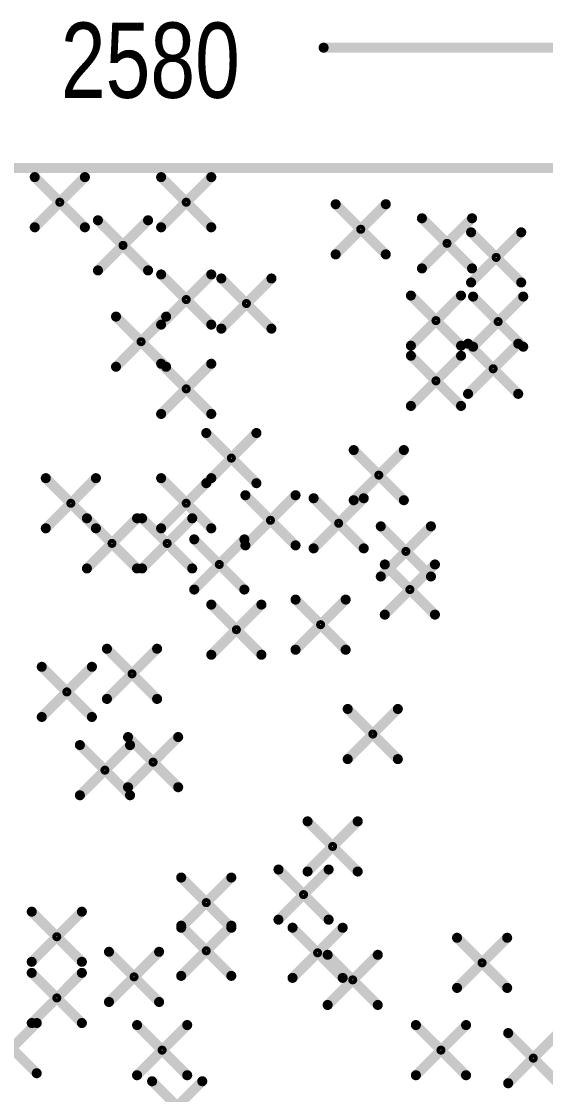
# Model space of a CAD drawing. Extents: x 0.84 to 5.77, y -2.68 to 2.41.
# Drawn here: x 2.078 to 2.6, y 0.947 to 2.016 of the extents above; entities that cross this region are included whole.
import ezdxf

# ---------------------------------------------------------------- set-up
doc = ezdxf.new("R2010")
doc.units = 0

msp = doc.modelspace()

# ---------------------------------------------------------------- linework, layer by layer
at = {"const_width": 0.01}
msp.add_lwpolyline([(1.228, 1.87), (0.926, 1.87), (0.926, 0.603), (3.508, 0.603), (3.508, 1.87), (1.228, 1.87)], close=True, dxfattribs=at)
at = {"layer": 'DRD', "const_width": 0.01}
for points in [[(3.51, 1.99), (2.379, 1.99)], [(2.091, 1.861), (2.141, 1.811)], [(2.091, 1.811), (2.141, 1.861)], [(2.217, 1.861), (2.267, 1.811)], [(2.217, 1.811), (2.267, 1.861)], [(2.391, 1.834), (2.441, 1.784)], [(2.391, 1.784), (2.441, 1.834)], [(2.391, 1.834), (2.441, 1.784)], [(2.391, 1.784), (2.441, 1.834)], [(2.154, 1.818), (2.204, 1.768)], [(2.154, 1.768), (2.204, 1.818)], [(2.477, 1.82), (2.527, 1.77)], [(2.477, 1.77), (2.527, 1.82)], [(2.526, 1.806), (2.576, 1.756)], [(2.526, 1.756), (2.576, 1.806)], [(2.217, 1.764), (2.267, 1.714)], [(2.217, 1.714), (2.267, 1.764)], [(2.277, 1.76), (2.327, 1.71)], [(2.277, 1.71), (2.327, 1.76)], [(2.466, 1.743), (2.516, 1.693)], [(2.466, 1.693), (2.516, 1.743)], [(2.528, 1.742), (2.578, 1.692)], [(2.528, 1.692), (2.578, 1.742)], [(2.528, 1.742), (2.578, 1.692)], [(2.528, 1.692), (2.578, 1.742)], [(2.172, 1.722), (2.222, 1.672)], [(2.172, 1.672), (2.222, 1.722)], [(2.172, 1.722), (2.222, 1.672)], [(2.172, 1.672), (2.222, 1.722)], [(2.523, 1.695), (2.573, 1.645)], [(2.523, 1.645), (2.573, 1.695)], [(2.217, 1.675), (2.267, 1.625)], [(2.217, 1.625), (2.267, 1.675)], [(2.466, 1.683), (2.516, 1.633)], [(2.466, 1.633), (2.516, 1.683)], [(2.262, 1.606), (2.312, 1.556)], [(2.262, 1.556), (2.312, 1.606)], [(2.262, 1.606), (2.312, 1.556)], [(2.262, 1.556), (2.312, 1.606)], [(2.409, 1.589), (2.459, 1.539)], [(2.409, 1.539), (2.459, 1.589)], [(2.102, 1.561), (2.152, 1.511)], [(2.102, 1.511), (2.152, 1.561)], [(2.217, 1.561), (2.267, 1.511)], [(2.217, 1.511), (2.267, 1.561)], [(2.301, 1.544), (2.351, 1.494)], [(2.301, 1.494), (2.351, 1.544)], [(2.369, 1.541), (2.419, 1.491)], [(2.369, 1.491), (2.419, 1.541)], [(2.143, 1.521), (2.193, 1.471)], [(2.143, 1.471), (2.193, 1.521)], [(2.198, 1.521), (2.248, 1.471)], [(2.198, 1.471), (2.248, 1.521)], [(2.436, 1.513), (2.486, 1.463)], [(2.436, 1.463), (2.486, 1.513)], [(2.25, 1.5), (2.3, 1.45)], [(2.25, 1.45), (2.3, 1.5)], [(2.44, 1.475), (2.49, 1.425)], [(2.44, 1.425), (2.49, 1.475)], [(2.351, 1.44), (2.401, 1.39)], [(2.351, 1.39), (2.401, 1.44)], [(2.267, 1.435), (2.317, 1.385)], [(2.267, 1.385), (2.317, 1.435)], [(2.163, 1.391), (2.213, 1.341)], [(2.163, 1.341), (2.213, 1.391)], [(2.098, 1.373), (2.148, 1.323)], [(2.098, 1.323), (2.148, 1.373)], [(2.403, 1.331), (2.453, 1.281)], [(2.403, 1.281), (2.453, 1.331)], [(2.184, 1.303), (2.234, 1.253)], [(2.184, 1.253), (2.234, 1.303)], [(2.136, 1.295), (2.186, 1.245)], [(2.136, 1.245), (2.186, 1.295)], [(2.363, 1.219), (2.413, 1.169)], [(2.363, 1.169), (2.413, 1.219)], [(2.237, 1.163), (2.287, 1.113)], [(2.237, 1.113), (2.287, 1.163)], [(2.334, 1.171), (2.384, 1.121)], [(2.334, 1.121), (2.384, 1.171)], [(2.088, 1.129), (2.138, 1.079)], [(2.088, 1.079), (2.138, 1.129)], [(2.237, 1.115), (2.287, 1.065)], [(2.237, 1.065), (2.287, 1.115)], [(2.348, 1.113), (2.398, 1.063)], [(2.348, 1.063), (2.398, 1.113)], [(2.512, 1.103), (2.562, 1.053)], [(2.512, 1.053), (2.562, 1.103)], [(2.165, 1.089), (2.215, 1.039)], [(2.165, 1.039), (2.215, 1.089)], [(2.383, 1.086), (2.433, 1.036)], [(2.383, 1.036), (2.433, 1.086)], [(2.088, 1.068), (2.138, 1.018)], [(2.088, 1.018), (2.138, 1.068)], [(2.043, 1.018), (2.093, 0.968)], [(2.043, 0.968), (2.093, 1.018)], [(2.193, 1.016), (2.243, 0.966)], [(2.193, 0.966), (2.243, 1.016)], [(2.471, 1.016), (2.521, 0.966)], [(2.471, 0.966), (2.521, 1.016)], [(2.563, 1.008), (2.613, 0.958)], [(2.563, 0.958), (2.613, 1.008)], [(2.208, 0.96), (2.258, 0.91)], [(2.208, 0.91), (2.258, 0.96)]]:
    msp.add_lwpolyline(points, dxfattribs=at)
at = {"layer": 'DRD', "const_width": 0.005}
for points in [[(2.3765, 1.99, 1), (2.3815, 1.99, 1)], [(2.0885, 1.861, 1), (2.0935, 1.861, 1)], [(2.1385, 1.861, 1), (2.1435, 1.861, 1)], [(2.2145, 1.861, 1), (2.2195, 1.861, 1)], [(2.2645, 1.861, 1), (2.2695, 1.861, 1)], [(2.3885, 1.834, 1), (2.3935, 1.834, 1)], [(2.3885, 1.834, 1), (2.3935, 1.834, 1)], [(2.4385, 1.834, 1), (2.4435, 1.834, 1)], [(2.4385, 1.834, 1), (2.4435, 1.834, 1)], [(2.1515, 1.818, 1), (2.1565, 1.818, 1)], [(2.2015, 1.818, 1), (2.2065, 1.818, 1)], [(2.4745, 1.82, 1), (2.4795, 1.82, 1)], [(2.5245, 1.82, 1), (2.5295, 1.82, 1)], [(2.0885, 1.811, 1), (2.0935, 1.811, 1)], [(2.1385, 1.811, 1), (2.1435, 1.811, 1)], [(2.2145, 1.811, 1), (2.2195, 1.811, 1)], [(2.2645, 1.811, 1), (2.2695, 1.811, 1)], [(2.5235, 1.806, 1), (2.5285, 1.806, 1)], [(2.5735, 1.806, 1), (2.5785, 1.806, 1)], [(2.3885, 1.784, 1), (2.3935, 1.784, 1)], [(2.3885, 1.784, 1), (2.3935, 1.784, 1)], [(2.4385, 1.784, 1), (2.4435, 1.784, 1)], [(2.4385, 1.784, 1), (2.4435, 1.784, 1)], [(2.1515, 1.768, 1), (2.1565, 1.768, 1)], [(2.2015, 1.768, 1), (2.2065, 1.768, 1)], [(2.2145, 1.764, 1), (2.2195, 1.764, 1)], [(2.2645, 1.764, 1), (2.2695, 1.764, 1)], [(2.2745, 1.76, 1), (2.2795, 1.76, 1)], [(2.3245, 1.76, 1), (2.3295, 1.76, 1)], [(2.4745, 1.77, 1), (2.4795, 1.77, 1)], [(2.5245, 1.77, 1), (2.5295, 1.77, 1)], [(2.5235, 1.756, 1), (2.5285, 1.756, 1)], [(2.5735, 1.756, 1), (2.5785, 1.756, 1)], [(2.4635, 1.743, 1), (2.4685, 1.743, 1)], [(2.5135, 1.743, 1), (2.5185, 1.743, 1)], [(2.5255, 1.742, 1), (2.5305, 1.742, 1)], [(2.5255, 1.742, 1), (2.5305, 1.742, 1)], [(2.5755, 1.742, 1), (2.5805, 1.742, 1)], [(2.5755, 1.742, 1), (2.5805, 1.742, 1)], [(2.1695, 1.722, 1), (2.1745, 1.722, 1)], [(2.1695, 1.722, 1), (2.1745, 1.722, 1)], [(2.2195, 1.722, 1), (2.2245, 1.722, 1)], [(2.2195, 1.722, 1), (2.2245, 1.722, 1)], [(2.2145, 1.714, 1), (2.2195, 1.714, 1)], [(2.2645, 1.714, 1), (2.2695, 1.714, 1)], [(2.2745, 1.71, 1), (2.2795, 1.71, 1)], [(2.3245, 1.71, 1), (2.3295, 1.71, 1)], [(2.4635, 1.693, 1), (2.4685, 1.693, 1)], [(2.5135, 1.693, 1), (2.5185, 1.693, 1)], [(2.5205, 1.695, 1), (2.5255, 1.695, 1)], [(2.5255, 1.692, 1), (2.5305, 1.692, 1)], [(2.5255, 1.692, 1), (2.5305, 1.692, 1)], [(2.5705, 1.695, 1), (2.5755, 1.695, 1)], [(2.5755, 1.692, 1), (2.5805, 1.692, 1)], [(2.5755, 1.692, 1), (2.5805, 1.692, 1)], [(2.2145, 1.675, 1), (2.2195, 1.675, 1)], [(2.2645, 1.675, 1), (2.2695, 1.675, 1)], [(2.4635, 1.683, 1), (2.4685, 1.683, 1)], [(2.5135, 1.683, 1), (2.5185, 1.683, 1)], [(2.1695, 1.672, 1), (2.1745, 1.672, 1)], [(2.1695, 1.672, 1), (2.1745, 1.672, 1)], [(2.2195, 1.672, 1), (2.2245, 1.672, 1)], [(2.2195, 1.672, 1), (2.2245, 1.672, 1)], [(2.5205, 1.645, 1), (2.5255, 1.645, 1)], [(2.5705, 1.645, 1), (2.5755, 1.645, 1)], [(2.4635, 1.633, 1), (2.4685, 1.633, 1)], [(2.5135, 1.633, 1), (2.5185, 1.633, 1)], [(2.2145, 1.625, 1), (2.2195, 1.625, 1)], [(2.2645, 1.625, 1), (2.2695, 1.625, 1)], [(2.2595, 1.606, 1), (2.2645, 1.606, 1)], [(2.2595, 1.606, 1), (2.2645, 1.606, 1)], [(2.3095, 1.606, 1), (2.3145, 1.606, 1)], [(2.3095, 1.606, 1), (2.3145, 1.606, 1)], [(2.4065, 1.589, 1), (2.4115, 1.589, 1)], [(2.4565, 1.589, 1), (2.4615, 1.589, 1)], [(2.0995, 1.561, 1), (2.1045, 1.561, 1)], [(2.1495, 1.561, 1), (2.1545, 1.561, 1)], [(2.2145, 1.561, 1), (2.2195, 1.561, 1)], [(2.2645, 1.561, 1), (2.2695, 1.561, 1)], [(2.2595, 1.556, 1), (2.2645, 1.556, 1)], [(2.2595, 1.556, 1), (2.2645, 1.556, 1)], [(2.3095, 1.556, 1), (2.3145, 1.556, 1)], [(2.3095, 1.556, 1), (2.3145, 1.556, 1)], [(2.2985, 1.544, 1), (2.3035, 1.544, 1)], [(2.3485, 1.544, 1), (2.3535, 1.544, 1)], [(2.3665, 1.541, 1), (2.3715, 1.541, 1)], [(2.4065, 1.539, 1), (2.4115, 1.539, 1)], [(2.4165, 1.541, 1), (2.4215, 1.541, 1)], [(2.4565, 1.539, 1), (2.4615, 1.539, 1)], [(2.1405, 1.521, 1), (2.1455, 1.521, 1)], [(2.1905, 1.521, 1), (2.1955, 1.521, 1)], [(2.1955, 1.521, 1), (2.2005, 1.521, 1)], [(2.2455, 1.521, 1), (2.2505, 1.521, 1)], [(2.0995, 1.511, 1), (2.1045, 1.511, 1)], [(2.1495, 1.511, 1), (2.1545, 1.511, 1)], [(2.2145, 1.511, 1), (2.2195, 1.511, 1)], [(2.2645, 1.511, 1), (2.2695, 1.511, 1)], [(2.4335, 1.513, 1), (2.4385, 1.513, 1)], [(2.4835, 1.513, 1), (2.4885, 1.513, 1)], [(2.2475, 1.5, 1), (2.2525, 1.5, 1)], [(2.2975, 1.5, 1), (2.3025, 1.5, 1)], [(2.2985, 1.494, 1), (2.3035, 1.494, 1)], [(2.3485, 1.494, 1), (2.3535, 1.494, 1)], [(2.3665, 1.491, 1), (2.3715, 1.491, 1)], [(2.4165, 1.491, 1), (2.4215, 1.491, 1)], [(2.1405, 1.471, 1), (2.1455, 1.471, 1)], [(2.1905, 1.471, 1), (2.1955, 1.471, 1)], [(2.1955, 1.471, 1), (2.2005, 1.471, 1)], [(2.2455, 1.471, 1), (2.2505, 1.471, 1)], [(2.4375, 1.475, 1), (2.4425, 1.475, 1)], [(2.4875, 1.475, 1), (2.4925, 1.475, 1)], [(2.4335, 1.463, 1), (2.4385, 1.463, 1)], [(2.4835, 1.463, 1), (2.4885, 1.463, 1)], [(2.2475, 1.45, 1), (2.2525, 1.45, 1)], [(2.2975, 1.45, 1), (2.3025, 1.45, 1)], [(2.3485, 1.44, 1), (2.3535, 1.44, 1)], [(2.3985, 1.44, 1), (2.4035, 1.44, 1)], [(2.2645, 1.435, 1), (2.2695, 1.435, 1)], [(2.3145, 1.435, 1), (2.3195, 1.435, 1)], [(2.4375, 1.425, 1), (2.4425, 1.425, 1)], [(2.4875, 1.425, 1), (2.4925, 1.425, 1)], [(2.1605, 1.391, 1), (2.1655, 1.391, 1)], [(2.2105, 1.391, 1), (2.2155, 1.391, 1)], [(2.3485, 1.39, 1), (2.3535, 1.39, 1)], [(2.3985, 1.39, 1), (2.4035, 1.39, 1)], [(2.2645, 1.385, 1), (2.2695, 1.385, 1)], [(2.3145, 1.385, 1), (2.3195, 1.385, 1)], [(2.0955, 1.373, 1), (2.1005, 1.373, 1)], [(2.1455, 1.373, 1), (2.1505, 1.373, 1)], [(2.1605, 1.341, 1), (2.1655, 1.341, 1)], [(2.2105, 1.341, 1), (2.2155, 1.341, 1)], [(2.0955, 1.323, 1), (2.1005, 1.323, 1)], [(2.1455, 1.323, 1), (2.1505, 1.323, 1)], [(2.4005, 1.331, 1), (2.4055, 1.331, 1)], [(2.4505, 1.331, 1), (2.4555, 1.331, 1)], [(2.1815, 1.303, 1), (2.1865, 1.303, 1)], [(2.2315, 1.303, 1), (2.2365, 1.303, 1)], [(2.1335, 1.295, 1), (2.1385, 1.295, 1)], [(2.1835, 1.295, 1), (2.1885, 1.295, 1)], [(2.4005, 1.281, 1), (2.4055, 1.281, 1)], [(2.4505, 1.281, 1), (2.4555, 1.281, 1)], [(2.1815, 1.253, 1), (2.1865, 1.253, 1)], [(2.2315, 1.253, 1), (2.2365, 1.253, 1)], [(2.1335, 1.245, 1), (2.1385, 1.245, 1)], [(2.1835, 1.245, 1), (2.1885, 1.245, 1)], [(2.3605, 1.219, 1), (2.3655, 1.219, 1)], [(2.4105, 1.219, 1), (2.4155, 1.219, 1)], [(2.2345, 1.163, 1), (2.2395, 1.163, 1)], [(2.2845, 1.163, 1), (2.2895, 1.163, 1)], [(2.3315, 1.171, 1), (2.3365, 1.171, 1)], [(2.3605, 1.169, 1), (2.3655, 1.169, 1)], [(2.3815, 1.171, 1), (2.3865, 1.171, 1)], [(2.4105, 1.169, 1), (2.4155, 1.169, 1)], [(2.0855, 1.129, 1), (2.0905, 1.129, 1)], [(2.1355, 1.129, 1), (2.1405, 1.129, 1)], [(2.3315, 1.121, 1), (2.3365, 1.121, 1)], [(2.3815, 1.121, 1), (2.3865, 1.121, 1)], [(2.2345, 1.115, 1), (2.2395, 1.115, 1)], [(2.2345, 1.113, 1), (2.2395, 1.113, 1)], [(2.2845, 1.115, 1), (2.2895, 1.115, 1)], [(2.2845, 1.113, 1), (2.2895, 1.113, 1)], [(2.3455, 1.113, 1), (2.3505, 1.113, 1)], [(2.3955, 1.113, 1), (2.4005, 1.113, 1)], [(2.5095, 1.103, 1), (2.5145, 1.103, 1)], [(2.5595, 1.103, 1), (2.5645, 1.103, 1)], [(2.1625, 1.089, 1), (2.1675, 1.089, 1)], [(2.2125, 1.089, 1), (2.2175, 1.089, 1)], [(2.3805, 1.086, 1), (2.3855, 1.086, 1)], [(2.4305, 1.086, 1), (2.4355, 1.086, 1)], [(2.0855, 1.079, 1), (2.0905, 1.079, 1)], [(2.1355, 1.079, 1), (2.1405, 1.079, 1)], [(2.0855, 1.068, 1), (2.0905, 1.068, 1)], [(2.1355, 1.068, 1), (2.1405, 1.068, 1)], [(2.2345, 1.065, 1), (2.2395, 1.065, 1)], [(2.2845, 1.065, 1), (2.2895, 1.065, 1)], [(2.3455, 1.063, 1), (2.3505, 1.063, 1)], [(2.3955, 1.063, 1), (2.4005, 1.063, 1)], [(2.5095, 1.053, 1), (2.5145, 1.053, 1)], [(2.5595, 1.053, 1), (2.5645, 1.053, 1)], [(2.1625, 1.039, 1), (2.1675, 1.039, 1)], [(2.2125, 1.039, 1), (2.2175, 1.039, 1)], [(2.3805, 1.036, 1), (2.3855, 1.036, 1)], [(2.4305, 1.036, 1), (2.4355, 1.036, 1)], [(2.0855, 1.018, 1), (2.0905, 1.018, 1)], [(2.0905, 1.018, 1), (2.0955, 1.018, 1)], [(2.1355, 1.018, 1), (2.1405, 1.018, 1)], [(2.1905, 1.016, 1), (2.1955, 1.016, 1)], [(2.2405, 1.016, 1), (2.2455, 1.016, 1)], [(2.4685, 1.016, 1), (2.4735, 1.016, 1)], [(2.5185, 1.016, 1), (2.5235, 1.016, 1)], [(2.5605, 1.008, 1), (2.5655, 1.008, 1)], [(2.0905, 0.968, 1), (2.0955, 0.968, 1)], [(2.1905, 0.966, 1), (2.1955, 0.966, 1)], [(2.2055, 0.96, 1), (2.2105, 0.96, 1)], [(2.2405, 0.966, 1), (2.2455, 0.966, 1)], [(2.2555, 0.96, 1), (2.2605, 0.96, 1)], [(2.4685, 0.966, 1), (2.4735, 0.966, 1)], [(2.5185, 0.966, 1), (2.5235, 0.966, 1)], [(2.5605, 0.958, 1), (2.5655, 0.958, 1)]]:
    msp.add_lwpolyline(points, format="xyb", close=True, dxfattribs=at)
at = {"layer": 'FAB', "const_width": 0.005}
for points in [[(2.114, 1.836, 1), (2.118, 1.836, 1)], [(2.24, 1.836, 1), (2.244, 1.836, 1)], [(2.414, 1.809, 1), (2.418, 1.809, 1)], [(2.414, 1.809, 1), (2.418, 1.809, 1)], [(2.177, 1.793, 1), (2.181, 1.793, 1)], [(2.5, 1.795, 1), (2.504, 1.795, 1)], [(2.549, 1.781, 1), (2.553, 1.781, 1)], [(2.24, 1.739, 1), (2.244, 1.739, 1)], [(2.3, 1.735, 1), (2.304, 1.735, 1)], [(2.489, 1.718, 1), (2.493, 1.718, 1)], [(2.551, 1.717, 1), (2.555, 1.717, 1)], [(2.551, 1.717, 1), (2.555, 1.717, 1)], [(2.195, 1.697, 1), (2.199, 1.697, 1)], [(2.195, 1.697, 1), (2.199, 1.697, 1)], [(2.546, 1.67, 1), (2.55, 1.67, 1)], [(2.489, 1.658, 1), (2.493, 1.658, 1)], [(2.24, 1.65, 1), (2.244, 1.65, 1)], [(2.285, 1.581, 1), (2.289, 1.581, 1)], [(2.285, 1.581, 1), (2.289, 1.581, 1)], [(2.432, 1.564, 1), (2.436, 1.564, 1)], [(2.125, 1.536, 1), (2.129, 1.536, 1)], [(2.24, 1.536, 1), (2.244, 1.536, 1)], [(2.324, 1.519, 1), (2.328, 1.519, 1)], [(2.392, 1.516, 1), (2.396, 1.516, 1)], [(2.166, 1.496, 1), (2.17, 1.496, 1)], [(2.221, 1.496, 1), (2.225, 1.496, 1)], [(2.459, 1.488, 1), (2.463, 1.488, 1)], [(2.273, 1.475, 1), (2.277, 1.475, 1)], [(2.463, 1.45, 1), (2.467, 1.45, 1)], [(2.29, 1.41, 1), (2.294, 1.41, 1)], [(2.374, 1.415, 1), (2.378, 1.415, 1)], [(2.186, 1.366, 1), (2.19, 1.366, 1)], [(2.121, 1.348, 1), (2.125, 1.348, 1)], [(2.426, 1.306, 1), (2.43, 1.306, 1)], [(2.159, 1.27, 1), (2.163, 1.27, 1)], [(2.207, 1.278, 1), (2.211, 1.278, 1)], [(2.386, 1.194, 1), (2.39, 1.194, 1)], [(2.357, 1.146, 1), (2.361, 1.146, 1)], [(2.26, 1.138, 1), (2.264, 1.138, 1)], [(2.111, 1.104, 1), (2.115, 1.104, 1)], [(2.26, 1.09, 1), (2.264, 1.09, 1)], [(2.371, 1.088, 1), (2.375, 1.088, 1)], [(2.535, 1.078, 1), (2.539, 1.078, 1)], [(2.188, 1.064, 1), (2.192, 1.064, 1)], [(2.406, 1.061, 1), (2.41, 1.061, 1)], [(2.111, 1.043, 1), (2.115, 1.043, 1)], [(2.216, 0.991, 1), (2.22, 0.991, 1)], [(2.494, 0.991, 1), (2.498, 0.991, 1)], [(2.586, 0.983, 1), (2.59, 0.983, 1)]]:
    msp.add_lwpolyline(points, format="xyb", close=True, dxfattribs=at)

# ---------------------------------------------------------------- texts
at = {"layer": 'DRD', "width": 0.8}
msp.add_text('2580', height=0.075, dxfattribs=at).set_placement((2.117, 1.94))

doc.saveas('drawing.dxf')
